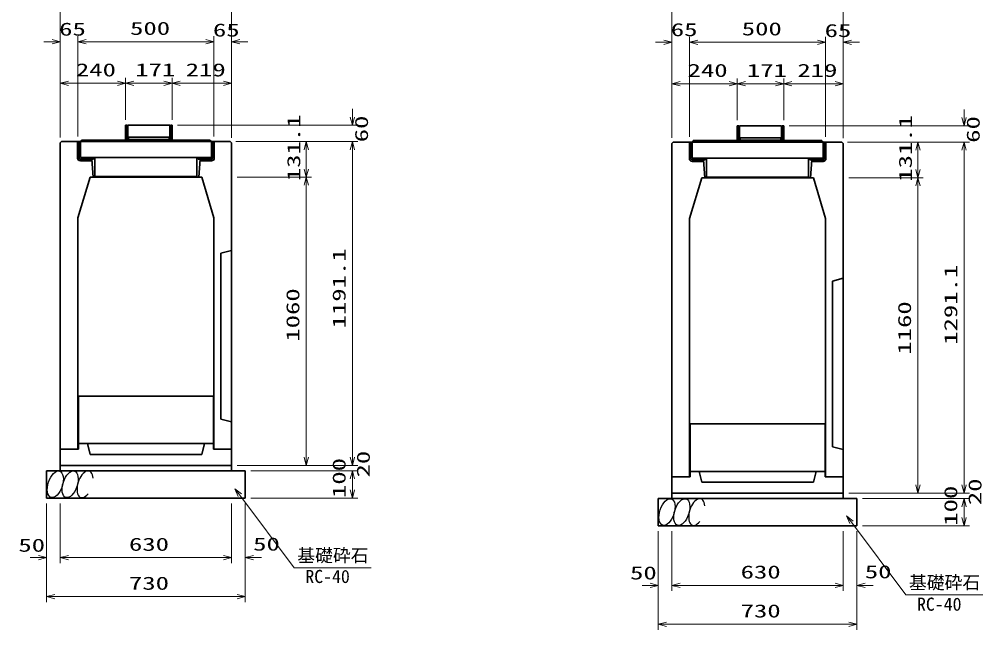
# Model space of a CAD drawing. Units: millimetres on the paper. Extents: x 0 to 841, y 0 to 594.
# Drawn here: x 373.7 to 550.8, y 383.9 to 496.1 of the extents above; entities that cross this region are included whole.
import ezdxf
from ezdxf.enums import TextEntityAlignment as Align

# ---------------------------------------------------------------- set-up
doc = ezdxf.new("R2010")
doc.units = ezdxf.units.MM
for name, color, linetype, lineweight in [('D-STR-DIM（寸法）', 7, 'Continuous', 13), ('D-STR-HTXT(基礎砕石-旗)', 7, 'Continuous', 13), ('D-STR-STRF(グリ)', 7, 'Continuous', 25), ('D-STR（構造物）', 1, 'Continuous', 35)]:
    doc.layers.add(name, color=color, linetype=linetype, lineweight=lineweight)
doc.styles.add('ＭＳ ゴシック', font='')
doc.styles.get('ＭＳ ゴシック').set_extended_font_data('MS Gothic')

# ---------------------------------------------------------------- blocks, each defined once
blk = doc.blocks.new('_Open30')
at = {"color": 7, "linetype": 'Continuous', "lineweight": 13}
for p, q in [((-1, 0.2679), (0, 0)), ((0, 0), (-1, -0.2679)), ((0, 0), (-1, 0))]:
    blk.add_line(p, q, dxfattribs=at)

msp = doc.modelspace()

# ---------------------------------------------------------------- linework, layer by layer
at = {"layer": 'D-STR-DIM（寸法）'}
for p, q in [((381.245, 493.012), (381.245, 501.22)), ((412.745, 493.017), (412.745, 501.22)), ((493.664, 492.916), (493.664, 501.125)), ((525.164, 492.922), (525.164, 501.125)), ((381.245, 474.415), (381.245, 493.012)), ((384.495, 474.6), (384.495, 493.012)), ((384.495, 475.6), (384.495, 493.012)), ((409.495, 474.6), (409.495, 493.017)), ((409.495, 475.6), (409.495, 493.012)), ((412.745, 474.362), (412.745, 493.017)), ((493.664, 474.319), (493.664, 492.916)), ((496.914, 474.504), (496.914, 492.916)), ((496.914, 475.504), (496.914, 492.916)), ((521.914, 474.504), (521.914, 492.922)), ((521.914, 475.504), (521.914, 492.916)), ((525.164, 474.266), (525.164, 492.922)), ((379.745, 492.012), (378.245, 492.012)), ((385.995, 492.012), (387.495, 492.012)), ((385.995, 492.012), (407.995, 492.012)), ((407.995, 492.017), (406.495, 492.017)), ((414.245, 492.017), (415.745, 492.017)), ((492.164, 491.916), (490.664, 491.916)), ((498.414, 491.916), (499.914, 491.916)), ((498.414, 491.916), (520.414, 491.916)), ((520.414, 491.922), (518.914, 491.922)), ((526.664, 491.922), (528.164, 491.922)), ((381.245, 474.415), (381.245, 485.373)), ((393.245, 477.66), (393.245, 485.373)), ((393.245, 477.66), (393.245, 485.373)), ((401.795, 477.66), (401.795, 485.373)), ((401.795, 477.66), (401.795, 485.373)), ((412.745, 474.415), (412.745, 485.373)), ((493.664, 474.319), (493.664, 485.277)), ((505.664, 477.564), (505.664, 485.277)), ((505.664, 477.564), (505.664, 485.277)), ((514.214, 477.564), (514.214, 485.277)), ((514.214, 477.564), (514.214, 485.277)), ((525.164, 474.319), (525.164, 485.277)), ((382.745, 484.373), (391.745, 484.373)), ((394.745, 484.373), (400.295, 484.373)), ((403.295, 484.373), (411.245, 484.373)), ((495.164, 484.277), (504.164, 484.277)), ((507.164, 484.277), (512.714, 484.277)), ((515.714, 484.277), (523.664, 484.277)), ((434.947, 478.16), (434.947, 479.66)), ((547.367, 478.064), (547.367, 479.564)), ((402.795, 476.66), (435.947, 476.66)), ((515.214, 476.564), (548.367, 476.564)), ((413.495, 473.66), (435.947, 473.66)), ((413.495, 473.66), (427.449, 473.66)), ((413.495, 473.66), (435.947, 473.66)), ((525.914, 473.564), (548.367, 473.564)), ((525.914, 473.564), (539.869, 473.564)), ((525.914, 473.564), (548.367, 473.564)), ((426.449, 468.607), (426.449, 472.16)), ((434.947, 415.607), (434.947, 472.16)), ((434.947, 472.16), (434.947, 470.66)), ((538.869, 468.511), (538.869, 472.064)), ((547.367, 410.511), (547.367, 472.064)), ((547.367, 472.064), (547.367, 470.564)), ((413.745, 467.107), (427.449, 467.107)), ((413.745, 467.107), (427.449, 467.107)), ((526.164, 467.011), (539.869, 467.011)), ((526.164, 467.011), (539.869, 467.011)), ((426.449, 415.607), (426.449, 465.607)), ((538.869, 410.511), (538.869, 465.511)), ((434.947, 415.607), (434.947, 417.107)), ((413.745, 414.107), (435.947, 414.107)), ((413.745, 414.107), (427.449, 414.107)), ((413.745, 414.107), (435.947, 414.107)), ((416.245, 413.107), (435.947, 413.107)), ((416.245, 413.107), (435.947, 413.107)), ((434.947, 409.607), (434.947, 411.607)), ((434.947, 411.607), (434.947, 410.107)), ((547.367, 410.511), (547.367, 412.011)), ((416.245, 408.107), (435.947, 408.107)), ((526.164, 409.011), (548.367, 409.011)), ((526.164, 409.011), (539.869, 409.011)), ((526.164, 409.011), (548.367, 409.011)), ((528.664, 408.011), (548.367, 408.011)), ((528.664, 408.011), (548.367, 408.011)), ((378.745, 407.107), (378.745, 396.139)), ((378.745, 406.107), (378.745, 388.982)), ((381.245, 407.107), (381.245, 396.139)), ((381.245, 407.107), (381.245, 396.139)), ((412.745, 407.107), (412.745, 396.139)), ((412.745, 406.107), (412.745, 396.139)), ((415.245, 407.107), (415.245, 396.139)), ((415.245, 406.107), (415.245, 388.982)), ((547.367, 404.511), (547.367, 406.511)), ((547.367, 406.511), (547.367, 405.011)), ((491.164, 402.011), (491.164, 391.044)), ((493.664, 402.011), (493.664, 391.044)), ((493.664, 402.011), (493.664, 391.044)), ((525.164, 402.011), (525.164, 391.044)), ((527.664, 402.011), (527.664, 391.044)), ((528.664, 403.011), (548.367, 403.011)), ((491.164, 401.011), (491.164, 383.886)), ((525.164, 401.011), (525.164, 391.044)), ((527.664, 401.011), (527.664, 383.886)), ((377.245, 397.139), (375.745, 397.139)), ((382.745, 397.139), (384.245, 397.139)), ((382.745, 397.139), (411.245, 397.139)), ((411.245, 397.139), (409.745, 397.139)), ((416.745, 397.139), (418.245, 397.139)), ((489.664, 392.044), (488.164, 392.044)), ((495.164, 392.044), (496.664, 392.044)), ((495.164, 392.044), (523.664, 392.044)), ((523.664, 392.044), (522.164, 392.044)), ((529.164, 392.044), (530.664, 392.044)), ((380.245, 389.982), (413.745, 389.982)), ((492.664, 384.886), (526.164, 384.886))]:
    msp.add_line(p, q, dxfattribs=at)
at = {"layer": 'D-STR-HTXT(基礎砕石-旗)'}
for points in [[(438.366, 395.299), (424.262, 395.299), (414.259, 408.625)], [(550.786, 390.314), (536.682, 390.314), (526.678, 403.64)]]:
    msp.add_lwpolyline(points, dxfattribs=at)
at = {"layer": 'D-STR-STRF(グリ)'}
for centre in [(380.339, 410.63), (383.06, 410.63), (492.759, 405.534), (495.48, 405.534)]:
    msp.add_ellipse(centre, major_axis=(0.79, 2.421), ratio=0.5139, dxfattribs=at)
for centre in [(385.801, 410.63), (498.22, 405.534)]:
    msp.add_ellipse(centre, major_axis=(0.79, 2.421), ratio=0.5139, start_param=5.3575563, end_param=10.3750652, dxfattribs=at)
at = {"layer": 'D-STR（構造物）'}
for p, q in [((393.245, 476.66), (393.245, 473.71)), ((393.545, 476.66), (393.245, 476.66)), ((393.545, 476.66), (393.545, 473.71)), ((393.645, 476.66), (401.395, 476.66)), ((393.645, 474.46), (393.645, 476.66)), ((401.395, 476.66), (401.395, 474.46)), ((401.495, 476.66), (401.495, 473.71)), ((401.795, 476.66), (401.495, 476.66)), ((401.795, 473.71), (401.795, 476.66)), ((505.664, 476.564), (505.664, 473.614)), ((505.964, 476.564), (505.664, 476.564)), ((505.964, 476.564), (505.964, 473.614)), ((506.064, 476.564), (513.814, 476.564)), ((506.064, 474.364), (506.064, 476.564)), ((513.814, 476.564), (513.814, 474.364)), ((513.914, 476.564), (513.914, 473.614)), ((514.214, 476.564), (513.914, 476.564)), ((514.214, 473.614), (514.214, 476.564)), ((381.495, 473.66), (381.245, 473.415)), ((381.245, 473.415), (381.245, 417.107)), ((381.495, 473.66), (412.495, 473.66)), ((384.445, 473.66), (384.745, 473.66)), ((384.445, 470.61), (384.445, 473.66)), ((384.745, 473.66), (384.745, 470.61)), ((384.945, 473.71), (409.045, 473.71)), ((384.945, 470.71), (384.945, 473.71)), ((393.245, 473.935), (385.17, 473.935)), ((385.17, 473.935), (385.17, 473.71)), ((401.495, 474.01), (393.545, 474.01)), ((401.395, 474.46), (393.645, 474.46)), ((393.795, 474.01), (393.795, 474.46)), ((401.245, 474.46), (401.245, 474.01)), ((408.82, 473.935), (401.795, 473.935)), ((408.82, 473.71), (408.82, 473.935)), ((409.045, 473.71), (409.045, 470.71)), ((409.545, 473.66), (409.245, 473.66)), ((409.245, 473.66), (409.245, 470.61)), ((409.545, 470.61), (409.545, 473.66)), ((412.495, 473.66), (412.745, 473.415)), ((412.745, 473.415), (412.745, 417.107)), ((493.914, 473.564), (493.664, 473.319)), ((493.664, 473.319), (493.664, 412.011)), ((493.914, 473.564), (524.914, 473.564)), ((496.864, 473.564), (497.164, 473.564)), ((496.864, 470.514), (496.864, 473.564)), ((497.164, 473.564), (497.164, 470.514)), ((497.364, 473.614), (521.464, 473.614)), ((497.364, 470.614), (497.364, 473.614)), ((505.664, 473.839), (497.589, 473.839)), ((497.589, 473.839), (497.589, 473.614)), ((513.914, 473.914), (505.964, 473.914)), ((513.814, 474.364), (506.064, 474.364)), ((506.214, 473.914), (506.214, 474.364)), ((513.664, 474.364), (513.664, 473.914)), ((521.239, 473.839), (514.214, 473.839)), ((521.239, 473.614), (521.239, 473.839)), ((521.464, 473.614), (521.464, 470.614)), ((521.964, 473.564), (521.664, 473.564)), ((521.664, 473.564), (521.664, 470.514)), ((521.964, 470.514), (521.964, 473.564)), ((524.914, 473.564), (525.164, 473.319)), ((525.164, 473.319), (525.164, 412.011)), ((409.045, 470.71), (384.945, 470.71)), ((384.945, 470.41), (387.37, 470.41)), ((386.995, 470.11), (384.945, 470.11)), ((385.17, 470.71), (385.17, 470.41)), ((386.995, 470.41), (386.995, 470.11)), ((387.045, 470.41), (387.295, 467.107)), ((387.37, 470.41), (387.37, 470.71)), ((387.62, 467.21), (387.62, 470.71)), ((406.37, 470.71), (406.37, 467.21)), ((406.62, 470.41), (406.62, 470.71)), ((409.045, 470.41), (406.62, 470.41)), ((406.945, 470.41), (406.695, 467.107)), ((406.995, 470.41), (406.995, 470.11)), ((406.995, 470.11), (409.045, 470.11)), ((408.82, 470.71), (408.82, 470.41)), ((521.464, 470.614), (497.364, 470.614)), ((497.364, 470.314), (499.789, 470.314)), ((499.414, 470.014), (497.364, 470.014)), ((497.589, 470.614), (497.589, 470.314)), ((499.414, 470.314), (499.414, 470.014)), ((499.464, 470.314), (499.714, 467.011)), ((499.789, 470.314), (499.789, 470.614)), ((500.039, 467.114), (500.039, 470.614)), ((518.789, 470.614), (518.789, 467.114)), ((519.039, 470.314), (519.039, 470.614)), ((521.464, 470.314), (519.039, 470.314)), ((519.364, 470.314), (519.114, 467.011)), ((519.414, 470.314), (519.414, 470.014)), ((519.414, 470.014), (521.464, 470.014)), ((521.239, 470.614), (521.239, 470.314)), ((384.495, 459.607), (386.745, 467.107)), ((386.745, 467.107), (407.245, 467.107)), ((406.37, 467.21), (387.62, 467.21)), ((409.495, 459.607), (407.245, 467.107)), ((496.914, 459.511), (499.164, 467.011)), ((499.164, 467.011), (519.664, 467.011)), ((518.789, 467.114), (500.039, 467.114)), ((521.914, 459.511), (519.664, 467.011)), ((384.495, 459.607), (384.495, 417.107)), ((409.495, 459.607), (409.495, 417.107)), ((496.914, 459.511), (496.914, 412.011)), ((521.914, 459.511), (521.914, 412.011)), ((410.745, 453.107), (412.745, 453.607)), ((410.745, 422.607), (410.745, 453.107)), ((523.164, 448.011), (525.164, 448.511)), ((523.164, 417.511), (523.164, 448.011)), ((384.57, 426.857), (409.42, 426.857)), ((384.57, 426.857), (384.57, 417.107)), ((409.42, 426.857), (409.42, 417.107)), ((410.745, 422.607), (412.745, 422.107)), ((496.989, 421.761), (521.839, 421.761)), ((496.989, 421.761), (496.989, 412.011)), ((521.839, 421.761), (521.839, 412.011)), ((384.57, 418.107), (409.42, 418.107)), ((386.745, 416.107), (386.245, 418.107)), ((407.245, 416.107), (407.745, 418.107)), ((381.245, 413.107), (381.245, 417.107)), ((381.245, 417.107), (384.57, 417.107)), ((381.245, 417.107), (384.495, 417.107)), ((412.745, 417.107), (409.42, 417.107)), ((409.495, 417.107), (412.745, 417.107)), ((412.745, 413.107), (412.745, 417.107)), ((523.164, 417.511), (525.164, 417.011)), ((386.745, 416.107), (407.245, 416.107)), ((378.745, 413.107), (378.745, 408.107)), ((378.745, 413.107), (415.245, 413.107)), ((381.245, 414.107), (412.745, 414.107)), ((415.245, 413.107), (415.245, 408.107)), ((496.989, 413.011), (521.839, 413.011)), ((499.164, 411.011), (498.664, 413.011)), ((519.664, 411.011), (520.164, 413.011)), ((493.664, 408.011), (493.664, 412.011)), ((493.664, 412.011), (496.989, 412.011)), ((493.664, 412.011), (496.914, 412.011)), ((499.164, 411.011), (519.664, 411.011)), ((525.164, 412.011), (521.839, 412.011)), ((521.914, 412.011), (525.164, 412.011)), ((525.164, 408.011), (525.164, 412.011)), ((378.745, 408.107), (415.245, 408.107)), ((491.164, 408.011), (491.164, 403.011)), ((491.164, 408.011), (527.664, 408.011)), ((493.664, 409.011), (525.164, 409.011)), ((527.664, 408.011), (527.664, 403.011)), ((491.164, 403.011), (527.664, 403.011))]:
    msp.add_line(p, q, dxfattribs=at)
for centre, radius, start, end in [((384.945, 470.61), 0.5, 180, 270), ((384.945, 470.61), 0.2, 180, 270), ((409.045, 470.61), 0.2, 270, 0), ((409.045, 470.61), 0.5, 270, 0), ((497.364, 470.514), 0.5, 180, 270), ((497.364, 470.514), 0.2, 180, 270), ((521.464, 470.514), 0.2, 270, 0), ((521.464, 470.514), 0.5, 270, 0)]:
    msp.add_arc(centre, radius, start, end, dxfattribs=at)

# ---------------------------------------------------------------- block references
at = {"layer": 'D-STR-DIM（寸法）', "xscale": 1.5, "yscale": 1.5}
for p in [(381.245, 492.012), (409.495, 492.017), (409.495, 492.012), (493.664, 491.916), (521.914, 491.922), (521.914, 491.916), (393.245, 484.373), (401.795, 484.373), (412.745, 484.373), (505.664, 484.277), (514.214, 484.277), (525.164, 484.277), (378.745, 397.139), (412.745, 397.139), (412.745, 397.139), (491.164, 392.044), (525.164, 392.044), (525.164, 392.044), (415.245, 389.982), (527.664, 384.886)]:
    msp.add_blockref('_Open30', p, dxfattribs=at)
for p, rotation in [((384.495, 492.012), 180), ((384.495, 492.012), 180), ((412.745, 492.017), 180), ((496.914, 491.916), 180), ((496.914, 491.916), 180), ((525.164, 491.922), 180), ((381.245, 484.373), 180), ((393.245, 484.373), 180), ((401.795, 484.373), 180), ((493.664, 484.277), 180), ((505.664, 484.277), 180), ((514.214, 484.277), 180), ((434.947, 476.66), 270), ((547.367, 476.564), 270), ((426.449, 473.66), 90), ((434.947, 473.66), 90), ((434.947, 473.66), 90), ((538.869, 473.564), 90), ((547.367, 473.564), 90), ((547.367, 473.564), 90), ((426.449, 467.107), 270), ((538.869, 467.011), 270), ((426.449, 467.107), 90), ((538.869, 467.011), 90), ((426.449, 414.107), 270), ((434.947, 414.107), 270), ((434.947, 414.107), 270), ((434.947, 413.107), 90), ((434.947, 413.107), 90), ((434.947, 408.107), 270), ((538.869, 409.011), 270), ((547.367, 409.011), 270), ((547.367, 409.011), 270), ((547.367, 408.011), 90), ((547.367, 408.011), 90), ((547.367, 403.011), 270), ((381.245, 397.139), 180), ((381.245, 397.139), 180), ((415.245, 397.139), 180), ((493.664, 392.044), 180), ((493.664, 392.044), 180), ((527.664, 392.044), 180), ((378.745, 389.982), 180), ((491.164, 384.886), 180)]:
    msp.add_blockref('_Open30', p, dxfattribs=dict(at, rotation=rotation))
at = {"layer": 'D-STR-HTXT(基礎砕石-旗)', "xscale": 1.5, "yscale": 1.5, "rotation": 126.89552}
for p in [(413.358, 409.825), (525.777, 404.839)]:
    msp.add_blockref('_Open30', p, dxfattribs=at)

# ---------------------------------------------------------------- texts
at = {"layer": 'D-STR-DIM（寸法）', "style": 'ＭＳ ゴシック', "width": 1.5}
for s, p in [('65', (381.042, 492.406)), ('500', (394.078, 492.549)), ('65', (409.309, 492.241)), ('65', (493.461, 492.31)), ('500', (506.497, 492.454)), ('65', (521.729, 492.145)), ('240', (384.12, 484.91)), ('171', (395.02, 484.91)), ('219', (404.307, 484.91)), ('240', (496.539, 484.815)), ('171', (507.439, 484.815)), ('219', (516.726, 484.815)), ('50', (373.547, 397.507)), ('630', (393.87, 397.677)), ('50', (416.696, 397.714)), ('50', (485.966, 392.411)), ('630', (506.289, 392.581)), ('50', (529.116, 392.618)), ('730', (393.87, 390.52)), ('730', (506.289, 385.424))]:
    msp.add_text(s, height=2.405, dxfattribs=at).set_placement(p, align=Align.BOTTOM_LEFT)
for s, p in [('131.1', (426.074, 466.36)), ('60', (438.529, 473.517)), ('131.1', (538.494, 466.265)), ('60', (550.949, 473.421)), ('1191.1', (434.41, 439.3)), ('1291.1', (546.829, 436.287)), ('1060', (425.912, 436.857)), ('1160', (538.331, 434.469)), ('20', (438.862, 411.888)), ('100', (434.41, 408.107)), ('20', (551.281, 406.792)), ('100', (546.829, 403.011))]:
    msp.add_text(s, height=2.405, rotation=90, dxfattribs=at).set_placement(p, align=Align.BOTTOM_LEFT)
at = {"layer": 'D-STR-HTXT(基礎砕石-旗)', "style": 'ＭＳ ゴシック'}
for s, p in [('基礎砕石', (424.798, 395.634)), ('RC-40', (426.286, 391.759)), ('基礎砕石', (537.218, 390.648)), ('RC-40', (538.705, 386.663))]:
    msp.add_text(s, height=2.405, dxfattribs=at).set_placement(p, align=Align.BOTTOM_LEFT)

doc.saveas('drawing.dxf')
